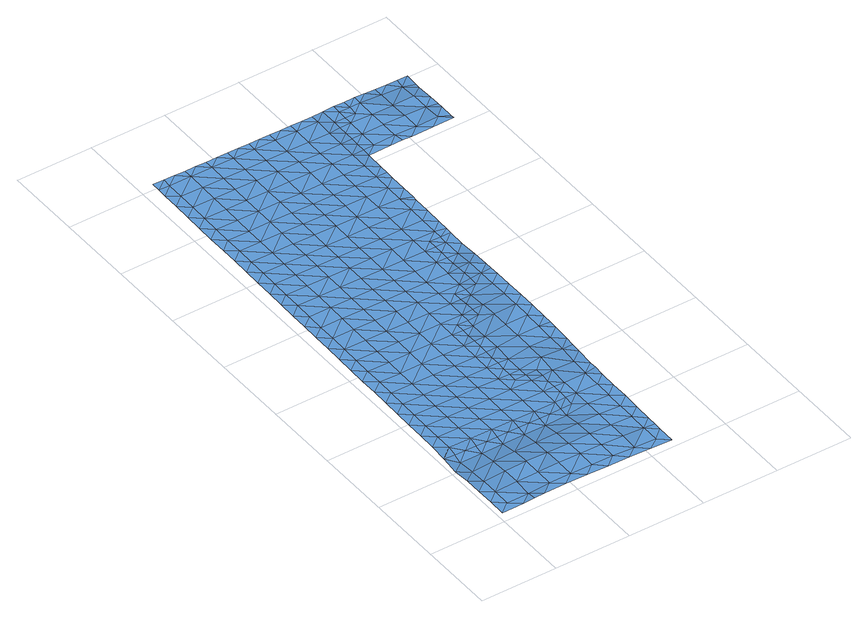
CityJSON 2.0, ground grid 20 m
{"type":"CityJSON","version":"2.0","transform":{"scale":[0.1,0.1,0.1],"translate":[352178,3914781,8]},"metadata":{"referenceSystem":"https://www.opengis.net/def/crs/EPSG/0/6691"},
"CityObjects":{
"waterbody1":{"type":"WaterBody","attributes":{"name":"8","class":"1140","function":"1","WaterBodyRiverFloodingRiskAttribute.description":"4","WaterBodyRiverFloodingRiskAttribute.rankOrg":"2","WaterBodyRiverFloodingRiskAttribute.adminType":"2","WaterBodyRiverFloodingRiskAttribute.scale":"L1"},"geometry":[{"type":"MultiSurface","lod":"1","boundaries":[[[0,1,2]],[[0,3,1]],[[4,5,2]],[[4,2,1]],[[3,6,1]],[[7,5,4]],[[8,5,7]],[[9,4,1]],[[6,9,1]],[[10,8,7]],[[11,8,10]],[[12,11,10]],[[9,6,13]],[[14,11,12]],[[7,4,15]],[[7,16,10]],[[4,9,15]],[[17,14,12]],[[18,14,17]],[[13,19,9]],[[20,21,18]],[[10,22,12]],[[7,15,16]],[[20,18,17]],[[23,15,9]],[[22,10,16]],[[12,24,17]],[[22,24,12]],[[25,21,20]],[[26,21,25]],[[9,19,23]],[[27,23,19]],[[17,28,20]],[[23,29,15]],[[30,26,25]],[[31,26,30]],[[16,15,29]],[[16,32,22]],[[28,17,24]],[[20,33,25]],[[28,33,20]],[[34,31,30]],[[27,35,23]],[[36,31,34]],[[37,30,25]],[[22,38,24]],[[16,29,32]],[[33,37,25]],[[39,36,34]],[[40,36,39]],[[23,41,29]],[[38,22,32]],[[39,42,40]],[[38,43,24]],[[23,35,41]],[[44,40,42]],[[28,24,43]],[[34,30,45]],[[45,30,37]],[[46,47,44]],[[48,39,34]],[[28,49,33]],[[35,50,41]],[[46,44,42]],[[32,29,51]],[[52,49,28]],[[32,53,38]],[[52,28,43]],[[29,41,51]],[[54,34,45]],[[55,56,47]],[[46,55,47]],[[50,57,41]],[[58,43,38]],[[49,59,33]],[[59,45,37]],[[53,32,51]],[[48,34,54]],[[48,60,39]],[[61,46,42]],[[37,33,59]],[[42,39,60]],[[62,56,55]],[[63,52,43]],[[64,56,62]],[[45,65,54]],[[38,53,58]],[[58,63,43]],[[66,67,64]],[[62,66,64]],[[59,65,45]],[[51,41,68]],[[41,57,68]],[[69,49,52]],[[61,42,60]],[[55,46,61]],[[70,62,55]],[[66,71,67]],[[65,72,54]],[[61,70,55]],[[57,73,68]],[[53,51,74]],[[74,51,68]],[[75,67,71]],[[48,54,72]],[[53,76,58]],[[77,60,48]],[[69,52,63]],[[78,59,49]],[[79,66,62]],[[69,80,49]],[[81,82,75]],[[71,81,75]],[[70,79,62]],[[73,83,68]],[[76,53,74]],[[58,84,63]],[[85,61,60]],[[77,48,72]],[[66,86,71]],[[81,87,82]],[[88,82,87]],[[89,70,61]],[[49,80,78]],[[65,90,72]],[[91,81,71]],[[58,76,84]],[[85,60,77]],[[86,66,79]],[[65,59,90]],[[92,93,88]],[[87,92,88]],[[74,68,94]],[[68,83,94]],[[69,63,95]],[[69,96,80]],[[59,78,90]],[[97,87,81]],[[63,84,95]],[[95,96,69]],[[98,79,70]],[[72,99,77]],[[61,85,89]],[[92,100,93]],[[89,101,70]],[[76,102,84]],[[83,103,94]],[[76,74,104]],[[71,86,91]],[[104,74,94]],[[105,93,100]],[[101,98,70]],[[80,106,78]],[[98,86,79]],[[107,72,90]],[[102,108,84]],[[100,109,105]],[[108,110,84]],[[84,110,95]],[[76,111,102]],[[81,91,97]],[[103,112,94]],[[99,72,107]],[[85,77,99]],[[113,105,109]],[[114,90,78]],[[115,91,86]],[[76,104,111]],[[92,87,116]],[[117,100,92]],[[80,96,106]],[[110,118,95]],[[112,103,119]],[[116,87,97]],[[112,120,94]],[[121,122,113]],[[109,121,113]],[[118,123,95]],[[98,115,86]],[[104,94,120]],[[89,85,124]],[[96,95,123]],[[125,101,89]],[[126,78,106]],[[127,97,91]],[[128,102,111]],[[124,85,99]],[[90,129,107]],[[117,92,116]],[[130,131,104]],[[104,131,111]],[[100,132,109]],[[121,133,122]],[[134,135,96]],[[96,135,106]],[[104,120,130]],[[134,96,123]],[[136,128,111]],[[78,126,114]],[[137,122,133]],[[138,99,107]],[[127,91,115]],[[135,139,106]],[[140,141,137]],[[142,116,97]],[[89,124,125]],[[132,100,117]],[[133,140,137]],[[139,143,106]],[[111,131,136]],[[136,144,128]],[[109,145,121]],[[126,106,143]],[[141,146,147]],[[148,115,98]],[[90,114,129]],[[149,145,109]],[[101,125,150]],[[149,109,132]],[[98,101,148]],[[97,127,151]],[[152,153,126]],[[126,153,114]],[[116,154,117]],[[146,141,140]],[[124,99,138]],[[126,143,152]],[[155,127,115]],[[107,129,138]],[[142,97,151]],[[101,150,148]],[[156,140,133]],[[117,157,132]],[[133,121,158]],[[159,146,140]],[[125,124,160]],[[153,161,114]],[[114,161,129]],[[154,157,117]],[[125,162,150]],[[158,121,145]],[[127,163,151]],[[124,138,160]],[[116,142,154]],[[115,148,155]],[[155,163,127]],[[156,159,140]],[[149,132,157]],[[156,133,158]],[[125,160,162]],[[149,164,145]],[[153,165,161]],[[138,129,166]],[[148,150,167]],[[168,155,148]],[[142,151,169]],[[167,150,162]],[[170,158,145]],[[129,161,166]],[[142,171,154]],[[167,168,148]],[[151,163,169]],[[149,157,164]],[[165,172,161]],[[173,159,156]],[[160,138,174]],[[175,162,160]],[[155,176,163]],[[138,166,174]],[[177,166,161]],[[178,157,154]],[[170,145,164]],[[142,169,171]],[[179,177,161]],[[171,180,154]],[[181,173,156]],[[161,172,179]],[[182,167,162]],[[180,178,154]],[[176,155,168]],[[156,158,183]],[[160,174,175]],[[184,164,157]],[[183,158,170]],[[176,185,163]],[[163,186,169]],[[187,188,166]],[[189,181,156]],[[187,166,177]],[[185,186,163]],[[174,166,188]],[[186,171,169]],[[182,162,175]],[[190,168,167]],[[182,191,167]],[[189,156,183]],[[164,192,170]],[[191,190,167]],[[190,176,168]],[[192,183,170]],[[171,193,180]],[[157,178,184]],[[186,193,171]],[[194,181,189]],[[175,174,195]],[[174,188,195]],[[196,185,176]],[[197,178,180]],[[198,195,188]],[[199,189,183]],[[164,184,192]],[[193,197,180]],[[192,199,183]],[[200,194,189]],[[201,202,175]],[[182,202,191]],[[196,176,190]],[[175,195,201]],[[182,175,202]],[[196,203,185]],[[197,204,178]],[[198,205,195]],[[206,193,186]],[[184,178,204]],[[205,207,195]],[[208,189,199]],[[186,185,206]],[[200,189,208]],[[207,209,195]],[[195,209,201]],[[206,185,203]],[[210,199,192]],[[191,202,211]],[[190,191,212]],[[184,204,213]],[[214,215,201]],[[192,184,210]],[[201,215,202]],[[216,200,208]],[[212,191,211]],[[196,190,212]],[[201,209,214]],[[197,193,217]],[[218,204,197]],[[196,219,203]],[[217,193,206]],[[184,213,210]],[[212,219,196]],[[215,220,202]],[[221,211,202]],[[220,221,202]],[[222,206,203]],[[208,199,223]],[[218,197,217]],[[224,213,204]],[[216,208,225]],[[226,212,211]],[[218,227,204]],[[199,210,223]],[[228,226,211]],[[228,211,221]],[[227,224,204]],[[229,217,206]],[[213,224,210]],[[203,219,222]],[[222,230,206]],[[225,208,231]],[[208,223,231]],[[230,229,206]],[[229,218,217]],[[212,232,219]],[[232,212,226]],[[210,233,223]],[[224,233,210]],[[234,225,231]],[[235,227,218]],[[219,236,222]],[[229,235,218]],[[232,226,237]],[[231,238,234]],[[239,219,232]],[[231,223,240]],[[222,236,230]],[[241,224,227]],[[223,233,240]],[[240,242,231]],[[237,243,232]],[[241,233,224]],[[219,239,236]],[[244,243,237]],[[231,242,238]],[[245,227,235]],[[243,246,232]],[[232,246,239]],[[241,227,245]],[[247,240,233]],[[230,236,248]],[[229,230,249]],[[250,238,242]],[[239,251,236]],[[235,229,249]],[[252,245,235]],[[230,248,249]],[[239,246,251]],[[253,242,240]],[[233,241,247]],[[254,250,242]],[[236,255,248]],[[256,241,245]],[[236,251,255]],[[257,240,247]],[[235,249,252]],[[252,256,245]],[[253,254,242]],[[248,258,249]],[[259,248,255]],[[241,260,247]],[[248,259,258]],[[240,257,253]],[[256,260,241]],[[258,261,249]],[[249,261,252]],[[262,257,247]],[[261,263,252]],[[264,254,253]],[[263,265,252]],[[252,265,256]],[[262,247,260]],[[266,253,257]],[[267,260,256]],[[265,267,256]],[[264,253,268]],[[269,257,262]],[[270,271,260]],[[266,257,269]],[[260,267,270]],[[262,260,271]],[[268,253,266]],[[272,273,262]],[[262,273,269]],[[272,262,271]],[[274,268,266]],[[273,275,269]],[[275,276,269]],[[269,276,266]],[[277,274,266]],[[276,277,266]],[[276,278,277]],[[278,276,279]],[[280,277,278]],[[279,281,278]],[[282,280,278]],[[278,281,282]],[[283,280,282]]]}]},
"waterbody2":{"type":"WaterBody","attributes":{"name":"8","class":"1140","function":"1","WaterBodyRiverFloodingRiskAttribute.description":"4","WaterBodyRiverFloodingRiskAttribute.rankOrg":"1","WaterBodyRiverFloodingRiskAttribute.adminType":"2","WaterBodyRiverFloodingRiskAttribute.scale":"L1"},"geometry":[{"type":"MultiSurface","lod":"1","boundaries":[[[284,188,187]],[[198,188,284]],[[207,205,285]],[[205,286,285]],[[284,286,205]],[[284,287,286]],[[284,288,287]],[[284,177,288]],[[288,177,179]],[[134,289,135]],[[289,290,135]],[[289,291,290]],[[292,291,289]],[[292,293,291]],[[292,294,293]],[[295,294,292]],[[295,296,294]],[[297,296,295]],[[297,298,296]],[[297,299,298]],[[131,299,297]],[[130,299,131]],[[130,120,299]],[[128,144,300]],[[144,295,300]],[[300,295,301]],[[300,301,110]],[[118,110,301]],[[123,118,301]],[[289,123,301]],[[108,300,110]],[[108,128,300]],[[144,136,297]],[[102,128,108]],[[214,209,302]],[[209,285,302]],[[285,303,302]],[[304,303,285]],[[305,306,286]],[[287,307,305]],[[287,308,307]],[[308,309,307]],[[310,311,309]],[[310,312,311]],[[291,312,310]],[[291,310,313]],[[313,310,308]],[[314,313,308]],[[290,313,314]],[[290,314,315]],[[315,314,172]],[[172,314,288]],[[165,315,172]],[[165,153,315]],[[152,315,153]],[[152,143,315]],[[143,290,315]],[[143,139,290]],[[288,314,308]],[[311,312,316]],[[312,317,316]],[[312,293,317]],[[293,318,317]],[[318,294,319]],[[319,294,320]],[[321,298,322]],[[298,323,322]],[[298,324,323]],[[298,325,324]],[[324,325,326]],[[326,325,327]],[[325,119,327]],[[112,119,325]],[[103,83,328]],[[329,328,83]],[[329,330,328]],[[329,331,330]],[[329,332,331]],[[329,333,332]],[[333,329,57]],[[73,57,329]],[[50,35,333]],[[334,333,35]],[[334,335,333]],[[336,335,334]],[[336,337,335]],[[337,336,338]],[[336,339,338]],[[340,339,336]],[[341,339,340]],[[341,342,339]],[[343,344,0]],[[343,340,344]],[[340,345,344]],[[6,344,345]],[[344,6,3]],[[228,221,346]],[[346,221,347]],[[347,221,220]],[[220,215,347]],[[302,347,215]],[[302,348,347]],[[347,348,349]],[[293,312,291]],[[292,289,301]],[[350,351,352]],[[291,313,290]],[[139,135,290]],[[134,123,289]],[[179,172,288]],[[287,288,308]],[[286,287,305]],[[285,286,306]],[[207,285,209]],[[284,205,198]],[[353,354,355]],[[356,354,353]],[[357,354,356]],[[357,358,354]],[[359,358,357]],[[330,358,359]],[[360,358,330]],[[360,361,358]],[[362,361,360]],[[361,362,363]],[[362,364,363]],[[365,364,362]],[[365,366,364]],[[365,367,366]],[[368,367,365]],[[367,368,369]],[[369,368,370]],[[337,369,370]],[[371,369,337]],[[371,372,369]],[[371,373,372]],[[371,350,373]],[[338,350,371]],[[373,350,352]],[[357,356,374]],[[351,350,342]],[[375,352,376]],[[377,373,375]],[[378,373,377]],[[379,366,380]],[[379,381,364]],[[382,363,381]],[[382,383,363]],[[382,384,383]],[[355,383,384]],[[383,354,363]],[[380,367,385]],[[385,367,372]],[[378,385,372]],[[351,376,352]],[[373,352,375]],[[378,372,373]],[[369,372,367]],[[365,370,368]],[[386,370,365]],[[332,370,386]],[[332,335,370]],[[380,366,367]],[[379,364,366]],[[386,365,362]],[[381,363,364]],[[354,361,363]],[[362,360,386]],[[386,360,331]],[[387,359,357]],[[327,359,387]],[[359,327,328]],[[357,374,387]],[[326,388,389]],[[388,326,387]],[[387,374,388]],[[358,361,354]],[[355,354,383]],[[332,386,331]],[[244,237,346]],[[237,226,346]],[[346,349,244]],[[349,346,347]],[[226,228,346]],[[27,19,334]],[[334,19,345]],[[13,345,19]],[[13,6,345]],[[3,0,344]],[[339,342,350]],[[343,341,340]],[[340,336,345]],[[338,339,350]],[[338,371,337]],[[337,370,335]],[[345,336,334]],[[27,334,35]],[[50,333,57]],[[335,332,333]],[[187,177,284]],[[360,330,331]],[[328,330,359]],[[73,329,83]],[[119,103,328]],[[120,112,325]],[[119,328,327]],[[326,327,387]],[[389,324,326]],[[389,323,324]],[[320,296,321]],[[309,308,310]],[[285,306,304]],[[302,303,348]],[[214,302,215]],[[120,325,299]],[[136,131,297]],[[298,299,325]],[[298,321,296]],[[297,295,144]],[[294,296,320]],[[295,292,301]],[[293,294,318]]]}]},
"waterbody3":{"type":"WaterBody","attributes":{"name":"8","class":"1140","function":"1","WaterBodyRiverFloodingRiskAttribute.description":"4","WaterBodyRiverFloodingRiskAttribute.rankOrg":"1","WaterBodyRiverFloodingRiskAttribute.adminType":"2","WaterBodyRiverFloodingRiskAttribute.scale":"L1"},"geometry":[{"type":"MultiSurface","lod":"1","boundaries":[[[390,391,392]],[[390,393,391]],[[394,390,395]],[[396,395,390]],[[396,397,395]],[[397,396,398]],[[398,396,399]],[[400,399,396]],[[401,402,403]],[[402,396,403]],[[401,403,404]],[[405,406,281]],[[397,406,405]],[[281,406,282]],[[405,407,408]],[[408,407,273]],[[275,273,407]],[[409,410,267]],[[393,410,409]],[[410,393,408]],[[408,271,410]],[[272,271,408]],[[271,270,410]],[[393,409,411]],[[270,267,410]],[[276,275,407]],[[272,408,273]],[[408,394,405]],[[279,276,407]],[[412,282,406]],[[413,406,397]],[[393,390,394]],[[414,415,413]],[[416,415,414]],[[398,417,414]],[[399,417,398]],[[400,396,402]],[[414,397,398]],[[397,405,395]],[[403,396,390]],[[405,394,395]],[[408,393,394]],[[391,393,411]],[[403,390,392]],[[403,392,404]],[[418,414,417]],[[418,419,414]],[[419,416,414]],[[415,420,413]],[[420,421,413]],[[413,421,406]],[[421,412,406]],[[412,283,282]],[[279,407,281]],[[405,281,407]],[[414,413,397]]]}]}
},
"vertices":[
[11,248,9],[40,271,13],[12,294,13],[40,248,7],[41,317,13],[13,341,13],[68,247,8],[41,363,13],[13,387,13],[97,270,13],[42,410,13],[14,433,13],[43,456,13],[96,247,8],[15,479,13],[97,316,13],[98,362,13],[44,502,13],[16,526,13],[125,246,8],[45,548,13],[16,572,13],[99,409,13],[154,269,13],[100,455,13],[45,594,13],[17,618,13],[153,246,8],[101,501,13],[154,315,13],[46,641,13],[18,664,13],[155,361,13],[101,547,13],[47,687,13],[182,245,9],[19,710,13],[102,593,13],[156,408,13],[48,733,13],[20,757,13],[210,268,13],[48,779,13],[157,454,13],[20,803,13],[103,640,13],[49,825,13],[21,849,13],[104,732,13],[158,546,13],[210,245,9],[211,314,13],[157,500,13],[212,360,13],[104,686,13],[50,872,13],[22,895,13],[238,244,9],[213,407,13],[159,593,13],[105,778,13],[106,825,13],[51,918,13],[213,453,13],[23,941,13],[160,639,13],[51,964,13],[23,988,13],[267,267,13],[214,499,13],[107,871,13],[52,1010,13],[160,685,13],[267,244,9],[268,313,13],[24,1034,13],[269,360,13],[161,731,13],[216,592,13],[107,917,13],[215,545,13],[53,1057,13],[25,1080,13],[295,244,9],[269,406,13],[162,777,13],[108,963,13],[54,1103,13],[26,1126,13],[163,824,13],[216,638,13],[109,1009,13],[54,1149,13],[26,1173,13],[324,266,13],[270,452,13],[271,498,13],[110,1056,13],[164,916,13],[218,730,13],[55,1195,13],[163,870,13],[297,382,13],[323,243,10],[325,312,13],[27,1219,13],[272,544,13],[217,684,13],[298,405,13],[56,1241,13],[298,428,13],[325,359,13],[352,266,14],[28,1265,13],[273,637,13],[165,962,13],[110,1102,13],[111,1148,13],[299,452,13],[352,243,11],[353,289,14],[57,1288,13],[29,1311,13],[299,475,13],[219,776,13],[219,823,13],[272,591,13],[166,1008,13],[326,382,13],[274,683,13],[353,312,14],[353,335,14],[112,1194,13],[57,1334,13],[299,498,14],[300,521,14],[354,358,15],[29,1357,13],[275,729,13],[300,544,14],[58,1380,13],[30,1381,13],[167,1101,13],[300,567,13],[354,381,15],[113,1287,13],[59,1403,13],[30,1404,13],[221,915,13],[113,1240,13],[220,869,13],[166,1055,13],[301,590,13],[301,613,13],[168,1147,13],[222,961,13],[115,1379,13],[169,1193,13],[114,1333,13],[87,1403,13],[275,775,13],[330,636,13],[276,822,13],[222,1008,13],[169,1240,13],[330,613,13],[331,682,13],[277,868,13],[278,914,13],[223,1054,13],[170,1286,13],[224,1100,13],[358,612,17],[115,1402,13],[331,728,13],[332,775,13],[278,960,13],[359,659,16],[226,1192,13],[358,635,16],[225,1146,13],[144,1402,13],[333,821,13],[171,1332,13],[226,1239,13],[279,1007,13],[280,1053,13],[359,682,14],[359,705,14],[172,1378,13],[335,913,13],[334,867,13],[227,1285,13],[281,1099,13],[172,1401,13],[388,727,13],[335,959,13],[282,1145,13],[388,704,14],[228,1331,13],[201,1401,13],[389,774,13],[390,820,13],[336,1006,13],[282,1191,13],[416,704,17],[337,1052,13],[417,727,16],[229,1377,13],[417,750,16],[284,1284,13],[391,866,13],[391,912,13],[283,1238,13],[417,773,16],[418,796,13],[229,1400,13],[338,1098,13],[338,1144,13],[392,959,13],[418,819,13],[419,842,13],[393,1005,13],[285,1330,13],[340,1237,13],[257,1400,13],[419,889,13],[339,1191,13],[419,866,13],[394,1097,13],[394,1051,13],[285,1376,13],[448,911,13],[341,1283,13],[286,1399,13],[395,1143,13],[450,1004,13],[448,888,13],[314,1399,13],[449,958,13],[341,1329,13],[397,1236,13],[342,1375,13],[476,905,13],[476,888,13],[396,1190,13],[477,934,13],[397,1282,13],[450,1050,13],[451,1096,13],[342,1398,13],[478,980,13],[452,1142,13],[399,1374,13],[371,1398,13],[478,1026,13],[453,1189,13],[398,1328,13],[479,1073,13],[479,1037,13],[453,1235,13],[480,1119,13],[454,1281,13],[480,1141,13],[399,1398,13],[481,1165,13],[456,1374,13],[481,1211,15],[428,1397,13],[455,1327,13],[482,1234,15],[482,1258,15],[483,1281,15],[483,1304,15],[456,1397,13],[483,1327,15],[484,1350,15],[484,1396,15],[512,1373,16],[512,1349,16],[513,1396,16],[540,1349,16],[541,1372,16],[541,1395,16],
[387,681,14],[445,726,19],[444,680,21],[444,634,23],[387,635,18],[328,497,15],[328,543,15],[384,496,23],[384,450,22],[440,449,23],[440,403,20],[383,404,23],[439,357,16],[382,358,17],[438,311,14],[381,311,14],[326,405,13],[327,451,13],[446,773,18],[474,749,18],[473,728,19],[472,657,22],[473,703,20],[472,610,23],[443,588,24],[471,564,24],[442,542,24],[470,518,24],[441,495,24],[385,543,23],[386,589,21],[329,590,13],[470,492,24],[469,472,24],[468,426,22],[468,404,20],[468,379,18],[467,333,15],[467,314,15],[466,287,14],[437,264,14],[381,265,14],[437,218,14],[380,219,15],[323,220,7],[266,221,4],[322,174,15],[266,175,13],[209,176,12],[210,222,4],[153,223,3],[152,177,13],[95,177,11],[151,130,17],[94,131,15],[38,132,10],[38,178,6],[10,156,8],[9,110,10],[10,202,3],[39,225,1],[96,224,2],[447,865,13],[447,819,13],[475,795,16],[475,842,13],[37,86,11],[8,63,11],[36,40,11],[463,77,13],[434,79,13],[462,56,13],[463,102,13],[435,126,14],[378,127,16],[379,173,16],[322,128,17],[378,80,16],[321,81,18],[377,34,15],[320,35,17],[264,82,18],[263,36,18],[207,37,18],[207,83,18],[150,84,17],[208,129,16],[94,85,15],[150,38,17],[93,39,13],[464,148,14],[64,16,12],[7,17,11],[94,16,14],[121,15,16],[291,12,17],[235,13,18],[348,12,16],[405,11,14],[434,33,13],[462,10,13],[178,14,18],[265,128,16],[436,172,14],[465,195,14],[465,241,14],
[624,1232,17],[595,1209,18],[652,1208,18],[567,1233,18],[568,1279,17],[625,1278,17],[681,1277,16],[625,1324,15],[682,1324,15],[710,1300,16],[710,1271,17],[709,1219,18],[709,1254,18],[681,1231,19],[709,1208,19],[568,1325,16],[569,1372,16],[512,1326,16],[511,1280,16],[538,1210,17],[510,1234,16],[570,1210,18],[570,1395,16],[626,1371,13],[683,1370,10],[655,1393,14],[683,1393,13],[711,1346,12],[711,1359,12],[712,1392,13],[626,1394,14],[598,1394,15]
]}
